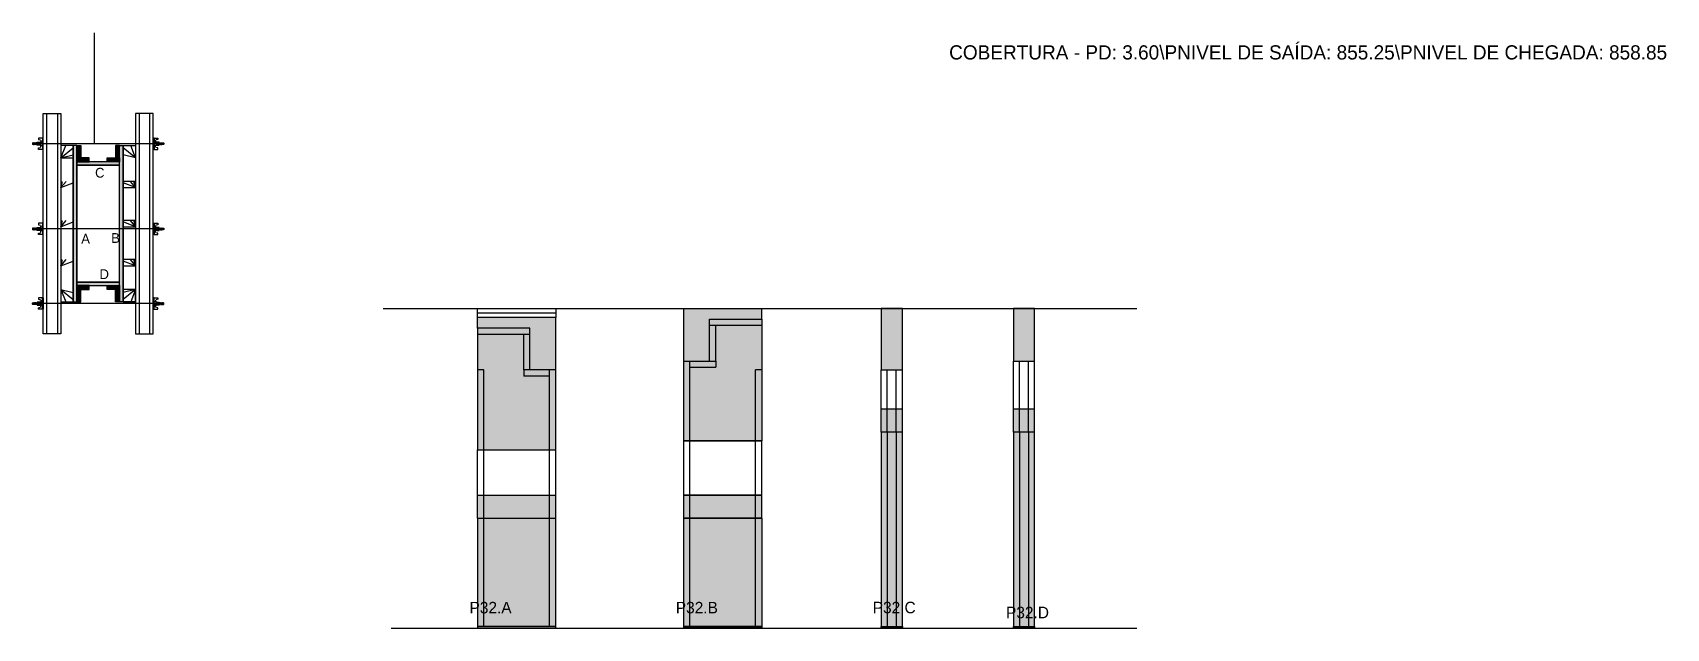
# Model space of a CAD drawing. Header units: metres. Extents: x 4548 to 6388, y 6651 to 7322.
import ezdxf

# ---------------------------------------------------------------- set-up
doc = ezdxf.new("R2010")
doc.units = ezdxf.units.M
for name, color, linetype in [('CHAPA', 7, 'Continuous'), ('COTA', 7, 'Continuous'), ('Hachura', 7, 'Continuous'), ('Madeira', 7, 'Continuous'), ('NOMENCLATURA', 7, 'Continuous'), ('Nível', 7, 'Continuous'), ('Painéis', 7, 'Continuous'), ('Perfil Metálico', 7, 'Continuous'), ('SARR_2.2x7', 7, 'Continuous'), ('SARR_EDITAR', 7, 'Continuous'), ('SARRAFO', 7, 'Continuous'), ('Texto Seção', 7, 'Continuous'), ('TEXTO_GERAL', 7, 'Continuous')]:
    doc.layers.add(name, color=color, linetype=linetype)

msp = doc.modelspace()

# ---------------------------------------------------------------- hatches: boundary and pattern name
at = {"layer": 'COTA'}
h = msp.add_hatch(color=7, dxfattribs=at)
h.dxf.hatch_style = 1
h.paths.add_polyline_path([(5310.4, 6999), (5369.4, 6999), (5369.4, 7011), (5281.4, 7011), (5281.4, 6952), (5310.4, 6952), (5310.4, 6999)])
h = msp.add_hatch(color=7, dxfattribs=at)
h.dxf.hatch_style = 1
h.paths.add_polyline_path([(5503.7, 6942), (5527.7, 6942), (5527.7, 6942), (5527.7, 7011), (5527.7, 7011), (5503.7, 7011), (5503.7, 7011), (5503.7, 6942)])
h = msp.add_hatch(color=7, dxfattribs=at)
h.dxf.hatch_style = 1
h.paths.add_polyline_path([(5652.6, 6952), (5676.6, 6952), (5676.6, 6952), (5676.6, 7011), (5676.6, 7011), (5652.6, 7011), (5652.6, 7011), (5652.6, 6952)])
h = msp.add_hatch(color=7, dxfattribs=at)
h.dxf.hatch_style = 1
h.paths.add_polyline_path([(5137.2, 7001), (5049.2, 7001), (5049.2, 6989), (5108.2, 6989), (5108.2, 6942), (5137.2, 6942), (5137.2, 7001)])
at = {"layer": 'Hachura'}
h = msp.add_hatch(color=7, dxfattribs=at)
h.dxf.hatch_style = 1
h.paths.add_polyline_path([(4598, 7194.7), (4594, 7194.7), (4594, 7194.7), (4594, 7018.7), (4594, 7018.7), (4598, 7018.7), (4598, 7018.7), (4598, 7194.7)])
h = msp.add_hatch(color=7, dxfattribs=at)
h.dxf.hatch_style = 1
h.paths.add_polyline_path([(4598, 7180.7), (4602.4, 7180.7), (4602.4, 7180.7), (4602.4, 7194.7), (4602.4, 7194.7), (4598, 7194.7), (4598, 7194.7), (4598, 7180.7)])
h = msp.add_hatch(color=7, dxfattribs=at)
h.dxf.hatch_style = 1
h.paths.add_polyline_path([(4646, 7180.7), (4641.6, 7180.7), (4641.6, 7180.7), (4641.6, 7194.7), (4641.6, 7194.7), (4646, 7194.7), (4646, 7194.7), (4646, 7180.7)])
h = msp.add_hatch(color=7, dxfattribs=at)
h.dxf.hatch_style = 1
h.paths.add_polyline_path([(4646, 7194.7), (4650, 7194.7), (4650, 7194.7), (4650, 7018.7), (4650, 7018.7), (4646, 7018.7), (4646, 7018.7), (4646, 7194.7)])
h = msp.add_hatch(color=7, dxfattribs=at)
h.dxf.hatch_style = 1
h.paths.add_polyline_path([(4598, 7176.3), (4598, 7180.7), (4598, 7180.7), (4612, 7180.7), (4612, 7180.7), (4612, 7176.3), (4612, 7176.3), (4598, 7176.3)])
h = msp.add_hatch(color=7, dxfattribs=at)
h.dxf.hatch_style = 1
h.paths.add_polyline_path([(4646, 7172.7), (4646, 7176.3), (4646, 7176.3), (4598, 7176.3), (4598, 7176.3), (4598, 7172.7), (4598, 7172.7), (4646, 7172.7)])
h = msp.add_hatch(color=7, dxfattribs=at)
h.dxf.hatch_style = 1
h.paths.add_polyline_path([(4646, 7172.7), (4646, 7176.3), (4646, 7176.3), (4598, 7176.3), (4598, 7176.3), (4598, 7172.7), (4598, 7172.7), (4646, 7172.7)])
h = msp.add_hatch(color=7, dxfattribs=at)
h.dxf.hatch_style = 1
h.paths.add_polyline_path([(4646, 7176.3), (4646, 7180.7), (4646, 7180.7), (4632, 7180.7), (4632, 7180.7), (4632, 7176.3), (4632, 7176.3), (4646, 7176.3)])
h = msp.add_hatch(color=7, dxfattribs=at)
h.dxf.hatch_style = 1
h.paths.add_polyline_path([(4646, 7037.1), (4646, 7040.7), (4646, 7040.7), (4598, 7040.7), (4598, 7040.7), (4598, 7037.1), (4598, 7037.1), (4646, 7037.1)])
h = msp.add_hatch(color=7, dxfattribs=at)
h.dxf.hatch_style = 1
h.paths.add_polyline_path([(4646, 7037.1), (4646, 7040.7), (4646, 7040.7), (4598, 7040.7), (4598, 7040.7), (4598, 7037.1), (4598, 7037.1), (4646, 7037.1)])
h = msp.add_hatch(color=7, dxfattribs=at)
h.dxf.hatch_style = 1
h.paths.add_polyline_path([(4598, 7032.7), (4598, 7037.1), (4598, 7037.1), (4612, 7037.1), (4612, 7037.1), (4612, 7032.7), (4612, 7032.7), (4598, 7032.7)])
h = msp.add_hatch(color=7, dxfattribs=at)
h.dxf.hatch_style = 1
h.paths.add_polyline_path([(4598, 7032.7), (4602.4, 7032.7), (4602.4, 7032.7), (4602.4, 7018.7), (4602.4, 7018.7), (4598, 7018.7), (4598, 7018.7), (4598, 7032.7)])
h = msp.add_hatch(color=7, dxfattribs=at)
h.dxf.hatch_style = 1
h.paths.add_polyline_path([(4646, 7032.7), (4646, 7037.1), (4646, 7037.1), (4632, 7037.1), (4632, 7037.1), (4632, 7032.7), (4632, 7032.7), (4646, 7032.7)])
h = msp.add_hatch(color=7, dxfattribs=at)
h.dxf.hatch_style = 1
h.paths.add_polyline_path([(4646, 7032.7), (4641.6, 7032.7), (4641.6, 7032.7), (4641.6, 7018.7), (4641.6, 7018.7), (4646, 7018.7), (4646, 7018.7), (4646, 7032.7)])
h = msp.add_hatch(color=7, dxfattribs=at)
h.dxf.hatch_style = 1
h.paths.add_polyline_path([(5137.2, 6942), (5108.2, 6942), (5108.2, 6989), (5049.2, 6989), (5049.2, 6942), (5049.2, 6852), (5137.2, 6852), (5137.2, 6942)])
h.paths.add_polyline_path([(5137.2, 6801), (5049.2, 6801), (5049.2, 6775), (5137.2, 6775), (5137.2, 6801)])
h.paths.add_polyline_path([(5137.2, 6775), (5049.2, 6775), (5049.2, 6653), (5137.2, 6653), (5137.2, 6775)])
h.paths.add_polyline_path([(5369.4, 6775), (5281.4, 6775), (5281.4, 6653), (5369.4, 6653), (5369.4, 6775)])
h.paths.add_polyline_path([(5369.4, 6801), (5281.4, 6801), (5281.4, 6775), (5369.4, 6775), (5369.4, 6801)])
h.paths.add_polyline_path([(5369.4, 6942), (5369.4, 6999), (5310.4, 6999), (5310.4, 6952), (5281.4, 6952), (5281.4, 6862), (5369.4, 6862), (5369.4, 6942)])
h = msp.add_hatch(color=7, dxfattribs=at)
h.dxf.hatch_style = 1
h.paths.add_polyline_path([(5527.7, 6898), (5503.7, 6898), (5503.7, 6898), (5503.7, 6653), (5503.7, 6653), (5527.7, 6653), (5527.7, 6653), (5527.7, 6898)])
h = msp.add_hatch(color=7, dxfattribs=at)
h.dxf.hatch_style = 1
h.paths.add_polyline_path([(5676.6, 6898), (5652.6, 6898), (5652.6, 6898), (5652.6, 6653), (5652.6, 6653), (5676.6, 6653), (5676.6, 6653), (5676.6, 6898)])

# ---------------------------------------------------------------- linework, layer by layer
at = {"layer": 'CHAPA', "color": 7, "lineweight": 25}
for points in [[(4598, 7194.7), (4594, 7194.7), (4594, 7018.7), (4598, 7018.7)], [(4598, 7194.7), (4594, 7194.7), (4594, 7018.7), (4598, 7018.7)], [(4646, 7194.7), (4650, 7194.7), (4650, 7018.7), (4646, 7018.7)], [(4646, 7194.7), (4650, 7194.7), (4650, 7018.7), (4646, 7018.7)], [(4646, 7172.7), (4646, 7176.3), (4598, 7176.3), (4598, 7172.7)], [(4646, 7172.7), (4646, 7176.3), (4598, 7176.3), (4598, 7172.7)], [(4646, 7037.1), (4646, 7040.7), (4598, 7040.7), (4598, 7037.1)], [(4646, 7037.1), (4646, 7040.7), (4598, 7040.7), (4598, 7037.1)]]:
    msp.add_lwpolyline(points, close=True, dxfattribs=at)
at = {"layer": 'COTA', "color": 7, "lineweight": 25}
for p, q in [((5281.4, 6952), (5281.4, 7011)), ((5281.4, 7011), (5369.4, 7011)), ((5369.4, 6999), (5369.4, 7011)), ((5049.2, 6989), (5049.2, 7001)), ((5137.2, 6942), (5137.2, 7001))]:
    msp.add_line(p, q, dxfattribs=at)
for points in [[(5527.7, 6942), (5527.7, 7011), (5503.7, 7011), (5503.7, 6942)], [(5676.6, 6952), (5676.6, 7011), (5652.6, 7011), (5652.6, 6952)]]:
    msp.add_lwpolyline(points, dxfattribs=at)
at = {"layer": 'Defpoints', "color": 7, "lineweight": 25}
msp.add_line((4617.9, 7196.7), (4617.9, 7321.7), dxfattribs=at)
at = {"layer": 'Hachura', "color": 7, "lineweight": 25}
for p, q in [((4548.5, 7197.7), (4548.2, 7197.4)), ((4548.2, 7197.4), (4548.2, 7196.1)), ((4548.5, 7195.8), (4548.2, 7196.1)), ((4548.9, 7197.7), (4548.5, 7197.7)), ((4548.5, 7197.7), (4548.5, 7197.7)), ((4548.5, 7195.8), (4548.5, 7197.7)), ((4549.2, 7195.8), (4548.5, 7197.1)), ((4549.1, 7195.7), (4548.5, 7196.8)), ((4548.5, 7196.3), (4548.9, 7195.6)), ((4548.5, 7196.1), (4548.7, 7195.8)), ((4548.7, 7195.8), (4548.5, 7195.8)), ((4548.9, 7197.8), (4550, 7195.6)), ((4548.9, 7197.7), (4549.8, 7195.8)), ((4548.9, 7197.7), (4549.8, 7195.8)), ((4550.3, 7195.7), (4549.2, 7197.8)), ((4549.2, 7195.8), (4549.8, 7195.8)), ((4550, 7197.7), (4549.4, 7197.7)), ((4550.3, 7195.8), (4549.4, 7197.7)), ((4550, 7197.7), (4551, 7195.8)), ((4550.1, 7197.8), (4551.2, 7195.6)), ((4551, 7195.8), (4550.3, 7195.8)), ((4551.4, 7195.7), (4550.4, 7197.8)), ((4551.2, 7197.7), (4550.5, 7197.7)), ((4551.5, 7195.8), (4550.5, 7197.7)), ((4550.7, 7197.7), (4550.5, 7197.7)), ((4551.2, 7197.7), (4552.1, 7195.8)), ((4551.3, 7197.8), (4552.4, 7195.6)), ((4552.6, 7195.7), (4551.5, 7197.8)), ((4551.7, 7195.8), (4551.5, 7195.8)), ((4552.3, 7197.7), (4551.7, 7197.7)), ((4552.7, 7195.8), (4551.7, 7197.7)), ((4551.7, 7195.8), (4552.1, 7195.8)), ((4552.3, 7197.7), (4553.3, 7195.8)), ((4553.3, 7196.6), (4552.7, 7197.8)), ((4552.7, 7195.8), (4553.3, 7195.8)), ((4553.3, 7196.8), (4552.9, 7197.7)), ((4553.3, 7197.7), (4552.9, 7197.7)), ((4694.8, 7196.7), (4553, 7196.7)), ((4553.3, 7195), (4553.3, 7198.4)), ((4553.3, 7198.4), (4556.5, 7198.4)), ((4553.3, 7197.3), (4556.5, 7197.3)), ((4553.3, 7195.8), (4556.5, 7195.8)), ((4556.5, 7195), (4553.3, 7195)), ((4553.4, 7195), (4553.4, 7198.4)), ((4560, 7203.1), (4554.9, 7203.1)), ((4554.9, 7203.1), (4554.9, 7201.5)), ((4554.9, 7201.5), (4557.1, 7200.9)), ((4556.5, 7198.6), (4556.5, 7194.8)), ((4559.1, 7198.6), (4556.5, 7198.6)), ((4556.5, 7194.8), (4556.5, 7195)), ((4556.5, 7194.8), (4556.5, 7195)), ((4556.5, 7194.8), (4559.1, 7194.8)), ((4559.1, 7197), (4557.1, 7197)), ((4557.1, 7196.5), (4559.1, 7196.5)), ((4557.3, 7200.6), (4557.3, 7198.6)), ((4557.3, 7192.8), (4557.3, 7194.8)), ((4559.1, 7203.1), (4559.1, 7190.3)), ((4559.1, 7203.1), (4559.1, 7198)), ((4559.1, 7203), (4560, 7203)), ((4559.1, 7202.8), (4560, 7202.8)), ((4559.1, 7202.5), (4560, 7202.5)), ((4559.1, 7202), (4560, 7202)), ((4559.1, 7201.2), (4560, 7201.2)), ((4559.1, 7199.7), (4560, 7199.7)), ((4559.1, 7196.7), (4559.1, 7198.6)), ((4559.1, 7198), (4559.1, 7197.3)), ((4559.1, 7196.7), (4560, 7196.7)), ((4559.1, 7193.7), (4560, 7193.7)), ((4559.4, 7197.7), (4559.2, 7197.7)), ((4559.2, 7195.7), (4559.7, 7195.7)), ((4559.9, 7197.7), (4559.4, 7197.7)), ((4560, 7190.3), (4560, 7203.1)), ((4560, 7191.2), (4560, 7199)), ((4684, 7190.3), (4684, 7203.1)), ((4684, 7203.1), (4689.1, 7203.1)), ((4684.9, 7203), (4684, 7203)), ((4684.9, 7202.8), (4684, 7202.8)), ((4684.9, 7202.5), (4684, 7202.5)), ((4684.9, 7202), (4684, 7202)), ((4684.9, 7201.2), (4684, 7201.2)), ((4684.9, 7199.7), (4684, 7199.7)), ((4684, 7191.2), (4684, 7199)), ((4684.9, 7196.7), (4684, 7196.7)), ((4684.9, 7193.7), (4684, 7193.7)), ((4684.2, 7197.7), (4684.6, 7197.7)), ((4684.8, 7195.7), (4684.4, 7195.7)), ((4684.6, 7197.7), (4684.8, 7197.7)), ((4684.9, 7203.1), (4684.9, 7190.3)), ((4684.9, 7203.1), (4684.9, 7198)), ((4684.9, 7196.7), (4684.9, 7198.6)), ((4684.9, 7198.6), (4687.5, 7198.6)), ((4684.9, 7198), (4684.9, 7197.3)), ((4684.9, 7197), (4686.9, 7197)), ((4686.9, 7196.5), (4684.9, 7196.5)), ((4687.5, 7194.8), (4684.9, 7194.8)), ((4686.7, 7200.6), (4686.7, 7198.6)), ((4686.7, 7192.8), (4686.7, 7194.8)), ((4689.2, 7201.5), (4687, 7200.9)), ((4687.5, 7198.6), (4687.5, 7194.8)), ((4690.7, 7198.4), (4687.5, 7198.4)), ((4690.7, 7197.3), (4687.5, 7197.3)), ((4690.7, 7195.8), (4687.5, 7195.8)), ((4687.5, 7195), (4690.7, 7195)), ((4687.5, 7194.8), (4687.5, 7195)), ((4687.5, 7194.8), (4687.5, 7195)), ((4689.2, 7203.1), (4689.2, 7201.5)), ((4690.7, 7195), (4690.7, 7198.4)), ((4690.7, 7195), (4690.7, 7198.4)), ((4690.7, 7196.6), (4691.4, 7197.8)), ((4691.7, 7197.7), (4690.7, 7195.8)), ((4690.7, 7196.8), (4691.2, 7197.7)), ((4690.7, 7197.7), (4691.2, 7197.7)), ((4691.4, 7195.8), (4690.7, 7195.8)), ((4691.4, 7195.7), (4692.5, 7197.8)), ((4691.4, 7195.8), (4692.3, 7197.7)), ((4692.8, 7197.8), (4691.7, 7195.6)), ((4691.7, 7197.7), (4692.3, 7197.7)), ((4692.8, 7197.7), (4691.9, 7195.8)), ((4692.3, 7195.8), (4691.9, 7195.8)), ((4692.3, 7195.8), (4692.5, 7195.8)), ((4692.5, 7195.8), (4693.5, 7197.7)), ((4692.6, 7195.7), (4693.7, 7197.8)), ((4693.9, 7197.8), (4692.8, 7195.6)), ((4692.8, 7197.7), (4693.5, 7197.7)), ((4694, 7197.7), (4693, 7195.8)), ((4693, 7195.8), (4693.7, 7195.8)), ((4693.3, 7197.7), (4693.5, 7197.7)), ((4693.7, 7195.8), (4694.7, 7197.7)), ((4693.8, 7195.7), (4694.8, 7197.8)), ((4695.1, 7197.8), (4694, 7195.6)), ((4694, 7197.7), (4694.7, 7197.7)), ((4695.2, 7197.7), (4694.2, 7195.8)), ((4695.2, 7197.7), (4694.2, 7195.8)), ((4694.8, 7195.8), (4694.2, 7195.8)), ((4694.8, 7195.8), (4695.5, 7197.1)), ((4694.9, 7195.7), (4695.5, 7196.8)), ((4695.2, 7197.7), (4695.5, 7197.7)), ((4695.5, 7196.3), (4695.2, 7195.6)), ((4695.5, 7196.1), (4695.4, 7195.8)), ((4695.4, 7195.8), (4695.5, 7195.8)), ((4695.5, 7197.7), (4695.5, 7197.7)), ((4695.5, 7197.7), (4695.8, 7197.4)), ((4695.5, 7195.8), (4695.5, 7197.7)), ((4695.5, 7195.8), (4695.8, 7196.1)), ((4695.8, 7197.4), (4695.8, 7196.1)), ((4554.9, 7191.9), (4557.1, 7192.5)), ((4554.9, 7190.3), (4554.9, 7191.9)), ((4559.1, 7190.3), (4554.9, 7190.3)), ((4559.1, 7192.2), (4560, 7192.2)), ((4559.1, 7191.4), (4560, 7191.4)), ((4559.1, 7190.9), (4560, 7190.9)), ((4559.1, 7190.6), (4560, 7190.6)), ((4559.1, 7190.4), (4560, 7190.4)), ((4559.1, 7190.3), (4560, 7190.3)), ((4684.9, 7192.2), (4684, 7192.2)), ((4684.9, 7191.4), (4684, 7191.4)), ((4684.9, 7190.9), (4684, 7190.9)), ((4684.9, 7190.6), (4684, 7190.6)), ((4684.9, 7190.4), (4684, 7190.4)), ((4684.9, 7190.3), (4684, 7190.3)), ((4684.9, 7190.3), (4689.2, 7190.3)), ((4689.2, 7191.9), (4687, 7192.5)), ((4689.2, 7190.3), (4689.2, 7191.9)), ((4548.5, 7101.7), (4548.2, 7101.4)), ((4548.9, 7101.7), (4548.5, 7101.7)), ((4548.5, 7101.7), (4548.5, 7101.7)), ((4548.5, 7099.8), (4548.5, 7101.7)), ((4548.9, 7101.8), (4550, 7099.6)), ((4548.9, 7101.7), (4549.8, 7099.8)), ((4548.9, 7101.7), (4549.8, 7099.8)), ((4550.3, 7099.7), (4549.2, 7101.8)), ((4550, 7101.7), (4549.4, 7101.7)), ((4550.3, 7099.8), (4549.4, 7101.7)), ((4550, 7101.7), (4551, 7099.8)), ((4550.1, 7101.8), (4551.2, 7099.6)), ((4551.4, 7099.7), (4550.4, 7101.8)), ((4551.2, 7101.7), (4550.5, 7101.7)), ((4551.5, 7099.8), (4550.5, 7101.7)), ((4550.7, 7101.7), (4550.5, 7101.7)), ((4551.2, 7101.7), (4552.1, 7099.8)), ((4551.3, 7101.8), (4552.4, 7099.6)), ((4552.6, 7099.7), (4551.5, 7101.8)), ((4552.3, 7101.7), (4551.7, 7101.7)), ((4552.7, 7099.8), (4551.7, 7101.7)), ((4552.3, 7101.7), (4553.3, 7099.8)), ((4553.3, 7100.6), (4552.7, 7101.8)), ((4553.3, 7100.8), (4552.9, 7101.7)), ((4553.3, 7101.7), (4552.9, 7101.7)), ((4553.3, 7099), (4553.3, 7102.4)), ((4553.3, 7102.4), (4556.5, 7102.4)), ((4553.4, 7099), (4553.4, 7102.4)), ((4560, 7107.1), (4554.9, 7107.1)), ((4554.9, 7107.1), (4554.9, 7105.5)), ((4554.9, 7105.5), (4557.1, 7104.9)), ((4556.5, 7102.6), (4556.5, 7098.8)), ((4559.1, 7102.6), (4556.5, 7102.6)), ((4557.3, 7104.6), (4557.3, 7102.6)), ((4559.1, 7107.1), (4559.1, 7094.3)), ((4559.1, 7107.1), (4559.1, 7102)), ((4559.1, 7107), (4560, 7107)), ((4559.1, 7106.8), (4560, 7106.8)), ((4559.1, 7106.5), (4560, 7106.5)), ((4559.1, 7106), (4560, 7106)), ((4559.1, 7105.2), (4560, 7105.2)), ((4559.1, 7103.7), (4560, 7103.7)), ((4559.1, 7100.7), (4559.1, 7102.6)), ((4559.1, 7102), (4559.1, 7101.3)), ((4559.4, 7101.7), (4559.2, 7101.7)), ((4559.9, 7101.7), (4559.4, 7101.7)), ((4560, 7094.3), (4560, 7107.1)), ((4560, 7095.2), (4560, 7103)), ((4684, 7094.3), (4684, 7107.1)), ((4684, 7107.1), (4689.1, 7107.1)), ((4684.9, 7107), (4684, 7107)), ((4684.9, 7106.8), (4684, 7106.8)), ((4684.9, 7106.5), (4684, 7106.5)), ((4684.9, 7106), (4684, 7106)), ((4684.9, 7105.2), (4684, 7105.2)), ((4684.9, 7103.7), (4684, 7103.7)), ((4684, 7095.2), (4684, 7103)), ((4684.2, 7101.7), (4684.6, 7101.7)), ((4684.6, 7101.7), (4684.8, 7101.7)), ((4684.9, 7107.1), (4684.9, 7094.3)), ((4684.9, 7107.1), (4684.9, 7102)), ((4684.9, 7100.7), (4684.9, 7102.6)), ((4684.9, 7102.6), (4687.5, 7102.6)), ((4684.9, 7102), (4684.9, 7101.3)), ((4686.7, 7104.6), (4686.7, 7102.6)), ((4689.2, 7105.5), (4687, 7104.9)), ((4687.5, 7102.6), (4687.5, 7098.8)), ((4690.7, 7102.4), (4687.5, 7102.4)), ((4689.2, 7107.1), (4689.2, 7105.5)), ((4690.7, 7099), (4690.7, 7102.4)), ((4690.7, 7099), (4690.7, 7102.4)), ((4690.7, 7100.6), (4691.4, 7101.8)), ((4691.7, 7101.7), (4690.7, 7099.8)), ((4690.7, 7100.8), (4691.2, 7101.7)), ((4690.7, 7101.7), (4691.2, 7101.7)), ((4691.4, 7099.7), (4692.5, 7101.8)), ((4691.4, 7099.8), (4692.3, 7101.7)), ((4692.8, 7101.8), (4691.7, 7099.6)), ((4691.7, 7101.7), (4692.3, 7101.7)), ((4692.8, 7101.7), (4691.9, 7099.8)), ((4692.5, 7099.8), (4693.5, 7101.7)), ((4692.6, 7099.7), (4693.7, 7101.8)), ((4693.9, 7101.8), (4692.8, 7099.6)), ((4692.8, 7101.7), (4693.5, 7101.7)), ((4694, 7101.7), (4693, 7099.8)), ((4693.3, 7101.7), (4693.5, 7101.7)), ((4693.7, 7099.8), (4694.7, 7101.7)), ((4693.8, 7099.7), (4694.8, 7101.8)), ((4695.1, 7101.8), (4694, 7099.6)), ((4694, 7101.7), (4694.7, 7101.7)), ((4695.2, 7101.7), (4694.2, 7099.8)), ((4695.2, 7101.7), (4694.2, 7099.8)), ((4695.2, 7101.7), (4695.5, 7101.7)), ((4695.5, 7101.7), (4695.5, 7101.7)), ((4695.5, 7101.7), (4695.8, 7101.4)), ((4695.5, 7099.8), (4695.5, 7101.7)), ((4548.2, 7101.4), (4548.2, 7100.1)), ((4548.5, 7099.8), (4548.2, 7100.1)), ((4549.2, 7099.8), (4548.5, 7101.1)), ((4549.1, 7099.7), (4548.5, 7100.8)), ((4548.5, 7100.3), (4548.9, 7099.6)), ((4548.5, 7100.1), (4548.7, 7099.8)), ((4548.7, 7099.8), (4548.5, 7099.8)), ((4549.2, 7099.8), (4549.8, 7099.8)), ((4551, 7099.8), (4550.3, 7099.8)), ((4551.7, 7099.8), (4551.5, 7099.8)), ((4551.7, 7099.8), (4552.1, 7099.8)), ((4552.7, 7099.8), (4553.3, 7099.8)), ((4694.8, 7100.7), (4553, 7100.7)), ((4553.3, 7101.3), (4556.5, 7101.3)), ((4553.3, 7099.8), (4556.5, 7099.8)), ((4556.5, 7099), (4553.3, 7099)), ((4554.9, 7095.9), (4557.1, 7096.5)), ((4554.9, 7094.3), (4554.9, 7095.9)), ((4559.1, 7094.3), (4554.9, 7094.3)), ((4556.5, 7098.8), (4556.5, 7099)), ((4556.5, 7098.8), (4556.5, 7099)), ((4556.5, 7098.8), (4559.1, 7098.8)), ((4559.1, 7101), (4557.1, 7101)), ((4557.1, 7100.5), (4559.1, 7100.5)), ((4557.3, 7096.8), (4557.3, 7098.8)), ((4559.1, 7100.7), (4560, 7100.7)), ((4559.1, 7097.7), (4560, 7097.7)), ((4559.1, 7096.2), (4560, 7096.2)), ((4559.1, 7095.4), (4560, 7095.4)), ((4559.1, 7094.9), (4560, 7094.9)), ((4559.1, 7094.6), (4560, 7094.6)), ((4559.1, 7094.4), (4560, 7094.4)), ((4559.1, 7094.3), (4560, 7094.3)), ((4559.2, 7099.7), (4559.7, 7099.7)), ((4684.9, 7100.7), (4684, 7100.7)), ((4684.9, 7097.7), (4684, 7097.7)), ((4684.9, 7096.2), (4684, 7096.2)), ((4684.9, 7095.4), (4684, 7095.4)), ((4684.9, 7094.9), (4684, 7094.9)), ((4684.9, 7094.6), (4684, 7094.6)), ((4684.9, 7094.4), (4684, 7094.4)), ((4684.9, 7094.3), (4684, 7094.3)), ((4684.8, 7099.7), (4684.4, 7099.7)), ((4684.9, 7101), (4686.9, 7101)), ((4686.9, 7100.5), (4684.9, 7100.5)), ((4687.5, 7098.8), (4684.9, 7098.8)), ((4684.9, 7094.3), (4689.2, 7094.3)), ((4686.7, 7096.8), (4686.7, 7098.8)), ((4689.2, 7095.9), (4687, 7096.5)), ((4690.7, 7101.3), (4687.5, 7101.3)), ((4690.7, 7099.8), (4687.5, 7099.8)), ((4687.5, 7099), (4690.7, 7099)), ((4687.5, 7098.8), (4687.5, 7099)), ((4687.5, 7098.8), (4687.5, 7099)), ((4689.2, 7094.3), (4689.2, 7095.9)), ((4691.4, 7099.8), (4690.7, 7099.8)), ((4692.3, 7099.8), (4691.9, 7099.8)), ((4692.3, 7099.8), (4692.5, 7099.8)), ((4693, 7099.8), (4693.7, 7099.8)), ((4694.8, 7099.8), (4694.2, 7099.8)), ((4694.8, 7099.8), (4695.5, 7101.1)), ((4694.9, 7099.7), (4695.5, 7100.8)), ((4695.5, 7100.3), (4695.2, 7099.6)), ((4695.5, 7100.1), (4695.4, 7099.8)), ((4695.4, 7099.8), (4695.5, 7099.8)), ((4695.5, 7099.8), (4695.8, 7100.1)), ((4695.8, 7101.4), (4695.8, 7100.1)), ((4548.5, 7017.6), (4548.2, 7017.3)), ((4548.2, 7016), (4548.2, 7017.3)), ((4548.5, 7015.7), (4548.2, 7016)), ((4548.5, 7017.1), (4548.9, 7017.8)), ((4549.1, 7017.7), (4548.5, 7016.6)), ((4548.5, 7017.3), (4548.7, 7017.6)), ((4548.7, 7017.6), (4548.5, 7017.6)), ((4549.2, 7017.6), (4548.5, 7016.3)), ((4548.5, 7017.6), (4548.5, 7015.7)), ((4548.9, 7015.7), (4548.5, 7015.7)), ((4548.5, 7015.7), (4548.5, 7015.7)), ((4548.9, 7015.6), (4550, 7017.8)), ((4548.9, 7015.7), (4549.8, 7017.6)), ((4548.9, 7015.7), (4549.8, 7017.6)), ((4550.3, 7017.7), (4549.2, 7015.6)), ((4549.2, 7017.6), (4549.8, 7017.6)), ((4550.3, 7017.6), (4549.4, 7015.7)), ((4550, 7015.7), (4549.4, 7015.7)), ((4550, 7015.7), (4551, 7017.6)), ((4550.1, 7015.6), (4551.2, 7017.8)), ((4551, 7017.6), (4550.3, 7017.6)), ((4551.4, 7017.7), (4550.4, 7015.6)), ((4551.5, 7017.6), (4550.5, 7015.7)), ((4551.2, 7015.7), (4550.5, 7015.7)), ((4550.7, 7015.7), (4550.5, 7015.7)), ((4551.2, 7015.7), (4552.1, 7017.6)), ((4551.3, 7015.6), (4552.4, 7017.8)), ((4552.6, 7017.7), (4551.5, 7015.6)), ((4551.7, 7017.6), (4551.5, 7017.6)), ((4551.7, 7017.6), (4552.1, 7017.6)), ((4552.7, 7017.6), (4551.7, 7015.7)), ((4552.3, 7015.7), (4551.7, 7015.7)), ((4552.3, 7015.7), (4553.3, 7017.6)), ((4552.7, 7017.6), (4553.3, 7017.6)), ((4553.3, 7016.8), (4552.7, 7015.6)), ((4553.3, 7016.6), (4552.9, 7015.7)), ((4553.3, 7015.7), (4552.9, 7015.7)), ((4694.8, 7016.7), (4553, 7016.7)), ((4553.3, 7018.4), (4553.3, 7015)), ((4556.5, 7018.4), (4553.3, 7018.4)), ((4553.3, 7017.6), (4556.5, 7017.6)), ((4553.3, 7016.1), (4556.5, 7016.1)), ((4553.3, 7015), (4556.5, 7015)), ((4553.4, 7018.4), (4553.4, 7015)), ((4559.1, 7023.1), (4554.9, 7023.1)), ((4554.9, 7023.1), (4554.9, 7021.5)), ((4554.9, 7021.5), (4557.1, 7020.9)), ((4554.9, 7011.9), (4557.1, 7012.5)), ((4554.9, 7010.2), (4554.9, 7011.9)), ((4560, 7010.3), (4554.9, 7010.3)), ((4556.5, 7014.8), (4556.5, 7018.6)), ((4556.5, 7018.6), (4559.1, 7018.6)), ((4556.5, 7018.6), (4556.5, 7018.4)), ((4556.5, 7018.6), (4556.5, 7018.4)), ((4559.1, 7014.8), (4556.5, 7014.8)), ((4557.1, 7016.9), (4559.1, 7016.9)), ((4559.1, 7016.4), (4557.1, 7016.4)), ((4557.3, 7020.6), (4557.3, 7018.6)), ((4557.3, 7012.8), (4557.3, 7014.8)), ((4559.1, 7010.2), (4559.1, 7023.1)), ((4559.1, 7023.1), (4560, 7023.1)), ((4559.1, 7023), (4560, 7023)), ((4559.1, 7022.8), (4560, 7022.8)), ((4559.1, 7022.5), (4560, 7022.5)), ((4559.1, 7022), (4560, 7022)), ((4559.1, 7021.2), (4560, 7021.2)), ((4559.1, 7019.7), (4560, 7019.7)), ((4559.1, 7016.7), (4559.1, 7014.8)), ((4559.1, 7016.7), (4560, 7016.7)), ((4559.1, 7015.4), (4559.1, 7016.1)), ((4559.1, 7010.2), (4559.1, 7015.4)), ((4559.1, 7013.7), (4560, 7013.7)), ((4559.1, 7012.2), (4560, 7012.2)), ((4559.1, 7011.4), (4560, 7011.4)), ((4559.1, 7010.9), (4560, 7010.9)), ((4559.1, 7010.6), (4560, 7010.6)), ((4559.1, 7010.4), (4560, 7010.4)), ((4559.2, 7017.7), (4559.7, 7017.7)), ((4559.4, 7015.7), (4559.2, 7015.7)), ((4559.9, 7015.7), (4559.4, 7015.7)), ((4560, 7023.1), (4560, 7010.3)), ((4560, 7022.2), (4560, 7014.4)), ((4684, 7023.1), (4684, 7010.3)), ((4684.9, 7023.1), (4684, 7023.1)), ((4684.9, 7023), (4684, 7023)), ((4684.9, 7022.8), (4684, 7022.8)), ((4684.9, 7022.5), (4684, 7022.5)), ((4684, 7022.2), (4684, 7014.4)), ((4684.9, 7022), (4684, 7022)), ((4684.9, 7021.2), (4684, 7021.2)), ((4684.9, 7019.7), (4684, 7019.7)), ((4684.9, 7016.7), (4684, 7016.7)), ((4684.9, 7013.7), (4684, 7013.7)), ((4684.9, 7012.2), (4684, 7012.2)), ((4684.9, 7011.4), (4684, 7011.4)), ((4684.9, 7010.9), (4684, 7010.9)), ((4684.9, 7010.6), (4684, 7010.6)), ((4684.9, 7010.4), (4684, 7010.4)), ((4684, 7010.3), (4689.1, 7010.3)), ((4684.2, 7015.7), (4684.6, 7015.7)), ((4684.8, 7017.7), (4684.4, 7017.7)), ((4684.6, 7015.7), (4684.8, 7015.7)), ((4684.9, 7010.2), (4684.9, 7023.1)), ((4684.9, 7023.1), (4689.2, 7023.1)), ((4687.5, 7018.6), (4684.9, 7018.6)), ((4686.9, 7016.9), (4684.9, 7016.9)), ((4684.9, 7016.7), (4684.9, 7014.8)), ((4684.9, 7016.4), (4686.9, 7016.4)), ((4684.9, 7015.4), (4684.9, 7016.1)), ((4684.9, 7010.2), (4684.9, 7015.4)), ((4684.9, 7014.8), (4687.5, 7014.8)), ((4686.7, 7020.6), (4686.7, 7018.6)), ((4686.7, 7012.8), (4686.7, 7014.8)), ((4689.2, 7021.5), (4687, 7020.9)), ((4689.2, 7011.9), (4687, 7012.5)), ((4687.5, 7014.8), (4687.5, 7018.6)), ((4687.5, 7018.6), (4687.5, 7018.4)), ((4687.5, 7018.6), (4687.5, 7018.4)), ((4687.5, 7018.4), (4690.7, 7018.4)), ((4690.7, 7017.6), (4687.5, 7017.6)), ((4690.7, 7016.1), (4687.5, 7016.1)), ((4690.7, 7015), (4687.5, 7015)), ((4689.2, 7023.1), (4689.2, 7021.5)), ((4689.2, 7010.2), (4689.2, 7011.9)), ((4690.7, 7018.4), (4690.7, 7015)), ((4690.7, 7018.4), (4690.7, 7015)), ((4691.4, 7017.6), (4690.7, 7017.6)), ((4691.7, 7015.7), (4690.7, 7017.6)), ((4690.7, 7016.8), (4691.4, 7015.6)), ((4690.7, 7016.6), (4691.2, 7015.7)), ((4690.7, 7015.7), (4691.2, 7015.7)), ((4691.4, 7017.7), (4692.5, 7015.6)), ((4691.4, 7017.6), (4692.3, 7015.7)), ((4692.8, 7015.6), (4691.7, 7017.8)), ((4691.7, 7015.7), (4692.3, 7015.7)), ((4692.3, 7017.6), (4691.9, 7017.6)), ((4692.8, 7015.7), (4691.9, 7017.6)), ((4692.3, 7017.6), (4692.5, 7017.6)), ((4692.5, 7017.6), (4693.5, 7015.7)), ((4692.6, 7017.7), (4693.7, 7015.6)), ((4693.9, 7015.6), (4692.8, 7017.8)), ((4692.8, 7015.7), (4693.5, 7015.7)), ((4693, 7017.6), (4693.7, 7017.6)), ((4694, 7015.7), (4693, 7017.6)), ((4693.3, 7015.7), (4693.5, 7015.7)), ((4693.7, 7017.6), (4694.7, 7015.7)), ((4693.8, 7017.7), (4694.8, 7015.6)), ((4695.1, 7015.6), (4694, 7017.8)), ((4694, 7015.7), (4694.7, 7015.7)), ((4695.2, 7015.7), (4694.2, 7017.6)), ((4694.8, 7017.6), (4694.2, 7017.6)), ((4695.2, 7015.7), (4694.2, 7017.6)), ((4694.8, 7017.6), (4695.5, 7016.3)), ((4694.9, 7017.7), (4695.5, 7016.6)), ((4695.5, 7017.1), (4695.2, 7017.8)), ((4695.2, 7015.7), (4695.5, 7015.7)), ((4695.5, 7017.3), (4695.4, 7017.6)), ((4695.4, 7017.6), (4695.5, 7017.6)), ((4695.5, 7017.6), (4695.8, 7017.3)), ((4695.5, 7017.6), (4695.5, 7015.7)), ((4695.5, 7015.7), (4695.8, 7016)), ((4695.5, 7015.7), (4695.5, 7015.7)), ((4695.8, 7016), (4695.8, 7017.3))]:
    msp.add_line(p, q, dxfattribs=at)
at = {"layer": 'Madeira', "color": 7, "lineweight": 25}
for p, q in [((4580, 7180.7), (4585.4, 7194.7)), ((4664, 7180.7), (4658.6, 7194.7)), ((4580, 7180.7), (4594, 7192.2)), ((4580, 7180.7), (4594, 7184.2)), ((4664, 7180.7), (4650, 7192.2)), ((4664, 7180.7), (4650, 7184.2)), ((4580, 7147.2), (4585.8, 7154.2)), ((4580, 7147.2), (4581.7, 7154.2)), ((4580, 7147.2), (4594, 7152.6)), ((4664, 7147.2), (4650, 7152.6)), ((4664, 7147.2), (4658.3, 7154.2)), ((4664, 7147.2), (4662.3, 7154.2)), ((4580, 7103.2), (4585.8, 7110.2)), ((4580, 7103.2), (4581.7, 7110.2)), ((4580, 7103.2), (4594, 7108.6)), ((4664, 7103.2), (4650, 7108.6)), ((4664, 7103.2), (4658.3, 7110.2)), ((4664, 7103.2), (4662.3, 7110.2)), ((4580, 7059.2), (4585.8, 7066.2)), ((4580, 7059.2), (4581.7, 7066.2)), ((4664, 7059.2), (4658.3, 7066.2)), ((4664, 7059.2), (4662.3, 7066.2)), ((4580, 7059.2), (4594, 7064.6)), ((4664, 7059.2), (4650, 7064.6)), ((4580, 7032.7), (4594, 7021.2)), ((4580, 7032.7), (4594, 7029.2)), ((4580, 7032.7), (4585.4, 7018.7)), ((4664, 7032.7), (4650, 7021.2)), ((4664, 7032.7), (4650, 7029.2)), ((4664, 7032.7), (4658.6, 7018.7))]:
    msp.add_line(p, q, dxfattribs=at)
for points in [[(4580, 7180.7), (4594, 7180.7), (4594, 7194.7), (4580, 7194.7)], [(4580, 7018.7), (4594, 7018.7), (4594, 7194.7), (4580, 7194.7)], [(4664, 7018.7), (4650, 7018.7), (4650, 7194.7), (4664, 7194.7)], [(4664, 7147.2), (4664, 7154.2), (4650, 7154.2), (4650, 7147.2)], [(4664, 7103.2), (4664, 7110.2), (4650, 7110.2), (4650, 7103.2)], [(4664, 7059.2), (4664, 7066.2), (4650, 7066.2), (4650, 7059.2)], [(4664, 7032.7), (4650, 7032.7), (4650, 7018.7), (4664, 7018.7)]]:
    msp.add_lwpolyline(points, close=True, dxfattribs=at)
at = {"layer": 'Nível', "color": 7, "lineweight": 25}
for p, q in [((4943, 7011), (5791.7, 7011)), ((4951.8, 6651), (5791.7, 6651))]:
    msp.add_line(p, q, dxfattribs=at)
at = {"layer": 'Painéis', "color": 7, "lineweight": 25}
for p, q in [((5310.4, 6999), (5369.4, 6999)), ((5310.4, 6952), (5310.4, 6999)), ((5369.4, 6999), (5369.4, 6942)), ((5049.2, 6989), (5049.2, 6942)), ((5108.2, 6989), (5049.2, 6989)), ((5108.2, 6942), (5108.2, 6989)), ((5049.2, 6942), (5049.2, 6852)), ((5137.2, 6942), (5108.2, 6942)), ((5137.2, 6852), (5137.2, 6942)), ((5137.2, 6942), (5137.2, 6942)), ((5281.4, 6862), (5281.4, 6952)), ((5281.4, 6952), (5281.4, 6952)), ((5281.4, 6952), (5310.4, 6952)), ((5369.4, 6942), (5369.4, 6862)), ((5503.7, 6942), (5527.7, 6942)), ((5503.7, 6898), (5503.7, 6942)), ((5527.7, 6898), (5527.7, 6942)), ((5652.6, 6952), (5676.6, 6952)), ((5652.6, 6898), (5652.6, 6952)), ((5676.6, 6898), (5676.6, 6952)), ((5503.7, 6898), (5527.7, 6898)), ((5503.7, 6872), (5503.7, 6898)), ((5527.7, 6872), (5527.7, 6898)), ((5652.6, 6898), (5676.6, 6898)), ((5652.6, 6872), (5652.6, 6898)), ((5676.6, 6872), (5676.6, 6898)), ((5503.7, 6872), (5503.7, 6653)), ((5527.7, 6872), (5503.7, 6872)), ((5527.7, 6653), (5527.7, 6872)), ((5652.6, 6872), (5652.6, 6653)), ((5676.6, 6872), (5652.6, 6872)), ((5676.6, 6653), (5676.6, 6872)), ((5049.2, 6852), (5137.2, 6852)), ((5049.2, 6852), (5137.2, 6852)), ((5049.2, 6801), (5049.2, 6852)), ((5137.2, 6801), (5137.2, 6852)), ((5369.4, 6862), (5281.4, 6862)), ((5281.4, 6862), (5369.4, 6862)), ((5281.4, 6862), (5369.4, 6862)), ((5281.4, 6801), (5281.4, 6862)), ((5369.4, 6801), (5369.4, 6862)), ((5049.2, 6775), (5049.2, 6801)), ((5049.2, 6801), (5137.2, 6801)), ((5049.2, 6801), (5137.2, 6801)), ((5137.2, 6775), (5137.2, 6801)), ((5281.4, 6775), (5281.4, 6801)), ((5369.4, 6801), (5281.4, 6801)), ((5281.4, 6801), (5369.4, 6801)), ((5281.4, 6801), (5369.4, 6801)), ((5369.4, 6775), (5369.4, 6801)), ((5049.2, 6775), (5137.2, 6775)), ((5049.2, 6775), (5049.2, 6653)), ((5049.2, 6775), (5137.2, 6775)), ((5137.2, 6653), (5137.2, 6775)), ((5281.4, 6653), (5281.4, 6775)), ((5369.4, 6775), (5281.4, 6775)), ((5281.4, 6775), (5369.4, 6775)), ((5281.4, 6775), (5369.4, 6775)), ((5369.4, 6775), (5369.4, 6653)), ((5049.2, 6653), (5137.2, 6653)), ((5369.4, 6653), (5281.4, 6653)), ((5503.7, 6653), (5527.7, 6653)), ((5652.6, 6653), (5676.6, 6653))]:
    msp.add_line(p, q, dxfattribs=at)
for points in [[(4598, 7040.7), (4646, 7040.7), (4646, 7172.7), (4598, 7172.7)], [(5137.2, 7001), (5049.2, 7001), (5049.2, 7011), (5137.2, 7011)], [(5137.2, 6653), (5049.2, 6653), (5049.2, 6651), (5137.2, 6651)], [(5281.4, 6653), (5369.4, 6653), (5369.4, 6651), (5281.4, 6651)], [(5503.7, 6653), (5527.7, 6653), (5527.7, 6651), (5503.7, 6651)], [(5652.6, 6653), (5676.6, 6653), (5676.6, 6651), (5652.6, 6651)]]:
    msp.add_lwpolyline(points, close=True, dxfattribs=at)
at = {"layer": 'Perfil Metálico', "color": 7, "lineweight": 25}
for points in [[(4560, 7230.7), (4580, 7230.7), (4580, 6982.7), (4560, 6982.7)], [(4576, 6982.7), (4564, 6982.7), (4564, 7230.7), (4576, 7230.7)], [(4684, 7230.7), (4664, 7230.7), (4664, 6982.7), (4684, 6982.7)], [(4668, 6982.7), (4680, 6982.7), (4680, 7230.7), (4668, 7230.7)]]:
    msp.add_lwpolyline(points, close=True, dxfattribs=at)
at = {"layer": 'SARR_2.2x7', "color": 7, "lineweight": 25}
for p, q in [((5369.4, 6992), (5310.4, 6992)), ((5317.4, 6952), (5317.4, 6992)), ((5108.2, 6982), (5049.2, 6982)), ((5101.2, 6942), (5101.2, 6982)), ((5056.2, 6942), (5049.2, 6942)), ((5056.2, 6852), (5056.2, 6942)), ((5056.2, 6942), (5056.2, 6942)), ((5108.2, 6942), (5101.2, 6942)), ((5101.2, 6942), (5101.2, 6935)), ((5130.2, 6852), (5130.2, 6942)), ((5130.2, 6942), (5130.2, 6942)), ((5288.4, 6862), (5288.4, 6952)), ((5288.4, 6952), (5288.4, 6952)), ((5288.4, 6945), (5317.4, 6945)), ((5310.4, 6952), (5317.4, 6952)), ((5317.4, 6952), (5317.4, 6945)), ((5362.4, 6862), (5362.4, 6942)), ((5369.4, 6942), (5362.4, 6942)), ((5510.7, 6898), (5510.7, 6942)), ((5520.6, 6898), (5520.6, 6942)), ((5659.6, 6898), (5659.6, 6952)), ((5669.5, 6898), (5669.5, 6952)), ((5130.2, 6935), (5101.2, 6935)), ((5510.7, 6872), (5510.7, 6898)), ((5520.6, 6872), (5520.6, 6898)), ((5659.6, 6872), (5659.6, 6898)), ((5669.5, 6872), (5669.5, 6898)), ((5510.7, 6872), (5510.7, 6653)), ((5520.7, 6872), (5520.7, 6653)), ((5659.6, 6872), (5659.6, 6653)), ((5669.6, 6872), (5669.6, 6653)), ((5056.2, 6801), (5056.2, 6852)), ((5130.2, 6801), (5130.2, 6852)), ((5288.4, 6801), (5288.4, 6862)), ((5362.4, 6801), (5362.4, 6862)), ((5056.2, 6775), (5056.2, 6801)), ((5130.2, 6775), (5130.2, 6801)), ((5288.4, 6775), (5288.4, 6801)), ((5362.4, 6775), (5362.4, 6801)), ((5056.2, 6653), (5056.2, 6775)), ((5130.2, 6653), (5130.2, 6775)), ((5288.4, 6653), (5288.4, 6775)), ((5362.4, 6653), (5362.4, 6775)), ((5056.2, 6653), (5056.2, 6653)), ((5130.2, 6653), (5130.2, 6653)), ((5288.4, 6653), (5288.4, 6653)), ((5362.4, 6653), (5362.4, 6653))]:
    msp.add_line(p, q, dxfattribs=at)
at = {"layer": 'SARR_EDITAR', "color": 7, "lineweight": 25}
msp.add_line((5137.2, 7006), (5049.2, 7006), dxfattribs=at)
at = {"layer": 'SARRAFO', "color": 7, "lineweight": 25}
for points in [[(4602.4, 7194.7), (4602.4, 7180.7), (4598, 7180.7), (4598, 7194.7)], [(4641.6, 7194.7), (4641.6, 7180.7), (4646, 7180.7), (4646, 7194.7)], [(4612, 7180.7), (4598, 7180.7), (4598, 7176.3), (4612, 7176.3)], [(4632, 7180.7), (4646, 7180.7), (4646, 7176.3), (4632, 7176.3)], [(4612, 7037.1), (4598, 7037.1), (4598, 7032.7), (4612, 7032.7)], [(4602.4, 7018.7), (4602.4, 7032.7), (4598, 7032.7), (4598, 7018.7)], [(4632, 7037.1), (4646, 7037.1), (4646, 7032.7), (4632, 7032.7)], [(4641.6, 7018.7), (4641.6, 7032.7), (4646, 7032.7), (4646, 7018.7)]]:
    msp.add_lwpolyline(points, close=True, dxfattribs=at)

# ---------------------------------------------------------------- texts
at = {"layer": 'NOMENCLATURA', "color": 7, "lineweight": 25}
msp.add_text('COBERTURA - PD: 3.60\\PNIVEL DE SAÍDA: 855.25\\PNIVEL DE CHEGADA: 858.85', height=16, dxfattribs=at).set_placement((5580.3, 7291.5))
at = {"layer": 'Texto Seção', "color": 7, "lineweight": 25}
for s, p in [('P32.A', (5040.2, 6667.8)), ('P32.B', (5272.5, 6667.8)), ('P32.C', (5494.3, 6667.9)), ('P32.D', (5644.4, 6662.3))]:
    msp.add_text(s, height=13, dxfattribs=at).set_placement(p)
at = {"layer": 'TEXTO_GERAL', "color": 7, "lineweight": 25}
for s, p in [('C', (4618.5, 7158.5)), ('A', (4602.9, 7084.2)), ('B', (4636.6, 7085)), ('D', (4623.5, 7044.3))]:
    msp.add_text(s, height=11, dxfattribs=at).set_placement(p)

doc.saveas('drawing.dxf')
